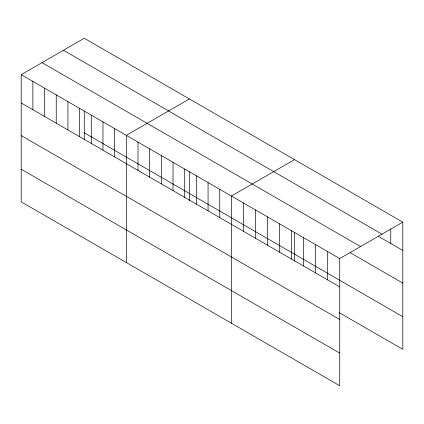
<?xml version="1.0" encoding="UTF-8"?>
<svg xmlns="http://www.w3.org/2000/svg" width="424" height="424" viewBox="0 0 424 424"><rect width="100%" height="100%" fill="white"/><g stroke="black" fill="none" stroke-linecap="round" stroke-linejoin="round"><path stroke-width="0.64" d="M21.2 74.666L339.725 258.566L339.725 385.75L21.2 201.851L21.2 74.666L84.275 38.25L402.8 222.149L402.8 349.334L339.195 312.615M189.385 98.935L126.315 135.351L126.315 262.536M294.5 159.625L231.43 196.036L231.43 323.226M339.725 258.566L402.8 222.149M63.457 50.265L381.987 234.165M378.733 236.56L402.8 250.457M42.013 62.646L360.543 246.545M350.081 252.651L402.8 283.089M84.275 132.807L402.8 316.707M21.2 102.974L339.725 286.873M21.2 135.601L339.725 319.5M21.2 169.218L339.725 353.123M390.769 229.029L390.769 243.508M327.694 251.618L327.694 279.925M315.663 244.669L315.663 272.976M303.626 237.721L303.626 266.028M294.5 232.426L294.5 261.216M291.595 230.773L291.595 259.085M279.559 223.83L279.559 252.137M267.528 216.881L267.528 245.189M255.492 209.933L255.492 238.24M243.461 202.985L243.461 231.292M219.749 189.295L219.749 217.602M208.067 182.553L208.067 210.861M196.392 175.812L196.392 204.119M189.385 171.741L189.385 200.531M184.71 169.065L184.71 197.372M173.029 162.323L173.029 190.63M161.353 155.582L161.353 183.889M149.672 148.84L149.672 177.147M137.991 142.093L137.991 170.4M114.634 128.61L114.634 156.917M102.958 121.868L102.958 150.176M91.277 115.121L91.277 143.429M84.275 111.051L84.275 139.846M79.595 108.38L79.595 136.687M67.92 101.638L67.92 129.945M56.238 94.891L56.238 123.204M44.557 88.15L44.557 116.457M32.881 81.408L32.881 109.715"/></g></svg>
